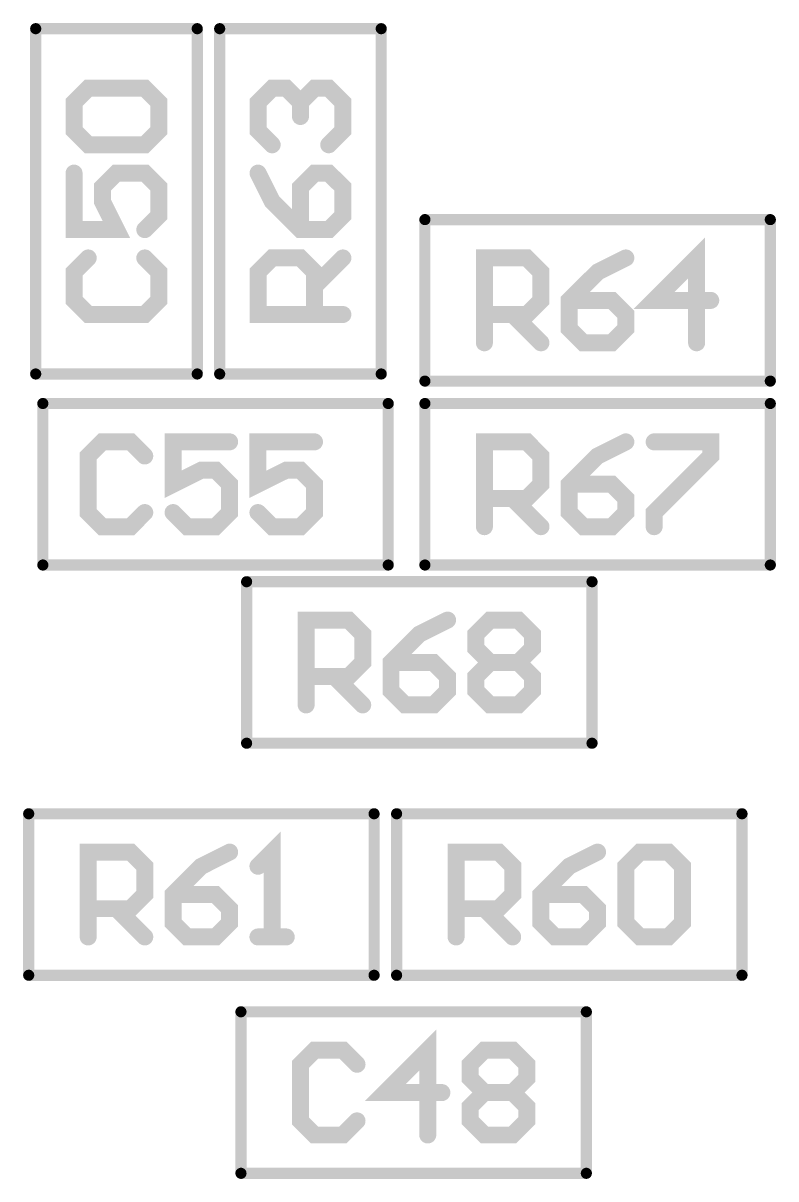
# Model space of a CAD drawing. Extents: x -4.2 to 14.8, y -3.5 to 8.8.
# Drawn here: x 6.562 to 6.828, y 3.2595 to 3.668 of the extents above; entities that cross this region are included whole.
import ezdxf

# ---------------------------------------------------------------- set-up
doc = ezdxf.new("R2010")
doc.units = 0
doc.layers.add('2D_LINE_00', color=1, linetype='CONTINUOUS')

# ---------------------------------------------------------------- blocks, each defined once
blk = doc.blocks.new('SMOOTH_0$00394')
at = {"const_width": 0.00197}
blk.add_lwpolyline([(-0.00098, 0, 1), (0.00098, 0, 1)], format="xyb", close=True, dxfattribs=at)
blk = doc.blocks.new('DRAWING_3722')
at = {"layer": '2D_LINE_00', "const_width": 0.00394}
blk.add_lwpolyline([(0, 0), (0, 0.05708)], dxfattribs=at)
at = {"layer": '2D_LINE_00'}
for p in [(0, 0.05708), (0, 0)]:
    blk.add_blockref('SMOOTH_0$00394', p, dxfattribs=at)
blk = doc.blocks.new('DRAWING_3723')
at = {"layer": '2D_LINE_00', "const_width": 0.00394}
blk.add_lwpolyline([(0, 0), (0, 0.05708)], dxfattribs=at)
at = {"layer": '2D_LINE_00'}
for p in [(0, 0.05708), (0, 0)]:
    blk.add_blockref('SMOOTH_0$00394', p, dxfattribs=at)
blk = doc.blocks.new('DRAWING_3724')
at = {"layer": '2D_LINE_00', "const_width": 0.00394}
blk.add_lwpolyline([(0, 0), (0.12204, 0)], dxfattribs=at)
at = {"layer": '2D_LINE_00'}
for p in [(0, 0), (0.12204, 0)]:
    blk.add_blockref('SMOOTH_0$00394', p, dxfattribs=at)
blk = doc.blocks.new('DRAWING_3725')
at = {"layer": '2D_LINE_00', "const_width": 0.00394}
blk.add_lwpolyline([(0, 0), (0.12204, 0)], dxfattribs=at)
at = {"layer": '2D_LINE_00'}
for p in [(0, 0), (0.12204, 0)]:
    blk.add_blockref('SMOOTH_0$00394', p, dxfattribs=at)
blk = doc.blocks.new('DRAWING_3742')
at = {"layer": '2D_LINE_00', "const_width": 0.00394}
blk.add_lwpolyline([(0, 0), (0.05708, 0)], dxfattribs=at)
at = {"layer": '2D_LINE_00'}
for p in [(0, 0), (0.05708, 0)]:
    blk.add_blockref('SMOOTH_0$00394', p, dxfattribs=at)
blk = doc.blocks.new('DRAWING_3743')
at = {"layer": '2D_LINE_00', "const_width": 0.00394}
blk.add_lwpolyline([(0, 0), (0.05708, 0)], dxfattribs=at)
at = {"layer": '2D_LINE_00'}
for p in [(0, 0), (0.05708, 0)]:
    blk.add_blockref('SMOOTH_0$00394', p, dxfattribs=at)
blk = doc.blocks.new('DRAWING_3744')
at = {"layer": '2D_LINE_00', "const_width": 0.00394}
blk.add_lwpolyline([(0, 0), (0, 0.12204)], dxfattribs=at)
at = {"layer": '2D_LINE_00'}
for p in [(0, 0.12204), (0, 0)]:
    blk.add_blockref('SMOOTH_0$00394', p, dxfattribs=at)
blk = doc.blocks.new('DRAWING_3745')
at = {"layer": '2D_LINE_00', "const_width": 0.00394}
blk.add_lwpolyline([(0, 0), (0, 0.12204)], dxfattribs=at)
at = {"layer": '2D_LINE_00'}
for p in [(0, 0.12204), (0, 0)]:
    blk.add_blockref('SMOOTH_0$00394', p, dxfattribs=at)
blk = doc.blocks.new('DRAWING_3841')
at = {"layer": '2D_LINE_00', "const_width": 0.00394}
blk.add_lwpolyline([(0, 0), (0, 0.05708)], dxfattribs=at)
at = {"layer": '2D_LINE_00'}
for p in [(0, 0.05708), (0, 0)]:
    blk.add_blockref('SMOOTH_0$00394', p, dxfattribs=at)
blk = doc.blocks.new('DRAWING_3842')
at = {"layer": '2D_LINE_00', "const_width": 0.00394}
blk.add_lwpolyline([(0, 0), (0, 0.05708)], dxfattribs=at)
at = {"layer": '2D_LINE_00'}
for p in [(0, 0.05708), (0, 0)]:
    blk.add_blockref('SMOOTH_0$00394', p, dxfattribs=at)
blk = doc.blocks.new('DRAWING_3843')
at = {"layer": '2D_LINE_00', "const_width": 0.00394}
blk.add_lwpolyline([(0, 0), (0.12205, 0)], dxfattribs=at)
at = {"layer": '2D_LINE_00'}
for p in [(0, 0), (0.12205, 0)]:
    blk.add_blockref('SMOOTH_0$00394', p, dxfattribs=at)
blk = doc.blocks.new('DRAWING_3844')
at = {"layer": '2D_LINE_00', "const_width": 0.00394}
blk.add_lwpolyline([(0, 0), (0.12205, 0)], dxfattribs=at)
at = {"layer": '2D_LINE_00'}
for p in [(0, 0), (0.12205, 0)]:
    blk.add_blockref('SMOOTH_0$00394', p, dxfattribs=at)
blk = doc.blocks.new('DRAWING_3845')
at = {"layer": '2D_LINE_00', "const_width": 0.00394}
blk.add_lwpolyline([(0, 0), (0, 0.05708)], dxfattribs=at)
at = {"layer": '2D_LINE_00'}
for p in [(0, 0.05708), (0, 0)]:
    blk.add_blockref('SMOOTH_0$00394', p, dxfattribs=at)
blk = doc.blocks.new('DRAWING_3846')
at = {"layer": '2D_LINE_00', "const_width": 0.00394}
blk.add_lwpolyline([(0, 0), (0, 0.05708)], dxfattribs=at)
at = {"layer": '2D_LINE_00'}
for p in [(0, 0.05708), (0, 0)]:
    blk.add_blockref('SMOOTH_0$00394', p, dxfattribs=at)
blk = doc.blocks.new('DRAWING_3847')
at = {"layer": '2D_LINE_00', "const_width": 0.00394}
blk.add_lwpolyline([(0, 0), (0.12204, 0)], dxfattribs=at)
at = {"layer": '2D_LINE_00'}
for p in [(0, 0), (0.12204, 0)]:
    blk.add_blockref('SMOOTH_0$00394', p, dxfattribs=at)
blk = doc.blocks.new('DRAWING_3848')
at = {"layer": '2D_LINE_00', "const_width": 0.00394}
blk.add_lwpolyline([(0, 0), (0.12204, 0)], dxfattribs=at)
at = {"layer": '2D_LINE_00'}
for p in [(0, 0), (0.12204, 0)]:
    blk.add_blockref('SMOOTH_0$00394', p, dxfattribs=at)
blk = doc.blocks.new('DRAWING_3856')
at = {"layer": '2D_LINE_00', "const_width": 0.00394}
blk.add_lwpolyline([(0, 0), (0.05708, 0)], dxfattribs=at)
at = {"layer": '2D_LINE_00'}
for p in [(0, 0), (0.05708, 0)]:
    blk.add_blockref('SMOOTH_0$00394', p, dxfattribs=at)
blk = doc.blocks.new('DRAWING_3857')
at = {"layer": '2D_LINE_00', "const_width": 0.00394}
blk.add_lwpolyline([(0, 0), (0.05708, 0)], dxfattribs=at)
at = {"layer": '2D_LINE_00'}
for p in [(0, 0), (0.05708, 0)]:
    blk.add_blockref('SMOOTH_0$00394', p, dxfattribs=at)
blk = doc.blocks.new('DRAWING_3858')
at = {"layer": '2D_LINE_00', "const_width": 0.00394}
blk.add_lwpolyline([(0, 0), (0, 0.12204)], dxfattribs=at)
at = {"layer": '2D_LINE_00'}
for p in [(0, 0.12204), (0, 0)]:
    blk.add_blockref('SMOOTH_0$00394', p, dxfattribs=at)
blk = doc.blocks.new('DRAWING_3859')
at = {"layer": '2D_LINE_00', "const_width": 0.00394}
blk.add_lwpolyline([(0, 0), (0, 0.12204)], dxfattribs=at)
at = {"layer": '2D_LINE_00'}
for p in [(0, 0.12204), (0, 0)]:
    blk.add_blockref('SMOOTH_0$00394', p, dxfattribs=at)
blk = doc.blocks.new('DRAWING_3864')
at = {"layer": '2D_LINE_00', "const_width": 0.00394}
blk.add_lwpolyline([(0, 0), (0, 0.05708)], dxfattribs=at)
at = {"layer": '2D_LINE_00'}
for p in [(0, 0.05708), (0, 0)]:
    blk.add_blockref('SMOOTH_0$00394', p, dxfattribs=at)
blk = doc.blocks.new('DRAWING_3865')
at = {"layer": '2D_LINE_00', "const_width": 0.00394}
blk.add_lwpolyline([(0, 0), (0, 0.05708)], dxfattribs=at)
at = {"layer": '2D_LINE_00'}
for p in [(0, 0.05708), (0, 0)]:
    blk.add_blockref('SMOOTH_0$00394', p, dxfattribs=at)
blk = doc.blocks.new('DRAWING_3866')
at = {"layer": '2D_LINE_00', "const_width": 0.00394}
blk.add_lwpolyline([(0, 0), (0.12204, 0)], dxfattribs=at)
at = {"layer": '2D_LINE_00'}
for p in [(0, 0), (0.12204, 0)]:
    blk.add_blockref('SMOOTH_0$00394', p, dxfattribs=at)
blk = doc.blocks.new('DRAWING_3867')
at = {"layer": '2D_LINE_00', "const_width": 0.00394}
blk.add_lwpolyline([(0, 0), (0.12204, 0)], dxfattribs=at)
at = {"layer": '2D_LINE_00'}
for p in [(0, 0), (0.12204, 0)]:
    blk.add_blockref('SMOOTH_0$00394', p, dxfattribs=at)
blk = doc.blocks.new('DRAWING_3868')
at = {"layer": '2D_LINE_00', "const_width": 0.00394}
blk.add_lwpolyline([(0, 0), (0, 0.05708)], dxfattribs=at)
at = {"layer": '2D_LINE_00'}
for p in [(0, 0.05708), (0, 0)]:
    blk.add_blockref('SMOOTH_0$00394', p, dxfattribs=at)
blk = doc.blocks.new('DRAWING_3869')
at = {"layer": '2D_LINE_00', "const_width": 0.00394}
blk.add_lwpolyline([(0, 0), (0, 0.05708)], dxfattribs=at)
at = {"layer": '2D_LINE_00'}
for p in [(0, 0.05708), (0, 0)]:
    blk.add_blockref('SMOOTH_0$00394', p, dxfattribs=at)
blk = doc.blocks.new('DRAWING_3870')
at = {"layer": '2D_LINE_00', "const_width": 0.00394}
blk.add_lwpolyline([(0, 0), (0.12204, 0)], dxfattribs=at)
at = {"layer": '2D_LINE_00'}
for p in [(0, 0), (0.12204, 0)]:
    blk.add_blockref('SMOOTH_0$00394', p, dxfattribs=at)
blk = doc.blocks.new('DRAWING_3871')
at = {"layer": '2D_LINE_00', "const_width": 0.00394}
blk.add_lwpolyline([(0, 0), (0.12204, 0)], dxfattribs=at)
at = {"layer": '2D_LINE_00'}
for p in [(0, 0), (0.12204, 0)]:
    blk.add_blockref('SMOOTH_0$00394', p, dxfattribs=at)
blk = doc.blocks.new('DRAWING_3894')
at = {"layer": '2D_LINE_00', "const_width": 0.00394}
blk.add_lwpolyline([(0, 0), (0, 0.05708)], dxfattribs=at)
at = {"layer": '2D_LINE_00'}
for p in [(0, 0.05708), (0, 0)]:
    blk.add_blockref('SMOOTH_0$00394', p, dxfattribs=at)
blk = doc.blocks.new('DRAWING_3895')
at = {"layer": '2D_LINE_00', "const_width": 0.00394}
blk.add_lwpolyline([(0, 0), (0, 0.05708)], dxfattribs=at)
at = {"layer": '2D_LINE_00'}
for p in [(0, 0.05708), (0, 0)]:
    blk.add_blockref('SMOOTH_0$00394', p, dxfattribs=at)
blk = doc.blocks.new('DRAWING_3896')
at = {"layer": '2D_LINE_00', "const_width": 0.00394}
blk.add_lwpolyline([(0, 0), (0.12204, 0)], dxfattribs=at)
at = {"layer": '2D_LINE_00'}
for p in [(0, 0), (0.12204, 0)]:
    blk.add_blockref('SMOOTH_0$00394', p, dxfattribs=at)
blk = doc.blocks.new('DRAWING_3897')
at = {"layer": '2D_LINE_00', "const_width": 0.00394}
blk.add_lwpolyline([(0, 0), (0.12204, 0)], dxfattribs=at)
at = {"layer": '2D_LINE_00'}
for p in [(0, 0), (0.12204, 0)]:
    blk.add_blockref('SMOOTH_0$00394', p, dxfattribs=at)
blk = doc.blocks.new('DRAWING_3917')
at = {"layer": '2D_LINE_00', "const_width": 0.00394}
blk.add_lwpolyline([(0, 0), (0, 0.05708)], dxfattribs=at)
at = {"layer": '2D_LINE_00'}
for p in [(0, 0.05708), (0, 0)]:
    blk.add_blockref('SMOOTH_0$00394', p, dxfattribs=at)
blk = doc.blocks.new('DRAWING_3918')
at = {"layer": '2D_LINE_00', "const_width": 0.00394}
blk.add_lwpolyline([(0, 0), (0, 0.05708)], dxfattribs=at)
at = {"layer": '2D_LINE_00'}
for p in [(0, 0.05708), (0, 0)]:
    blk.add_blockref('SMOOTH_0$00394', p, dxfattribs=at)
blk = doc.blocks.new('DRAWING_3919')
at = {"layer": '2D_LINE_00', "const_width": 0.00394}
blk.add_lwpolyline([(0, 0), (0.12204, 0)], dxfattribs=at)
at = {"layer": '2D_LINE_00'}
for p in [(0, 0), (0.12204, 0)]:
    blk.add_blockref('SMOOTH_0$00394', p, dxfattribs=at)
blk = doc.blocks.new('DRAWING_3920')
at = {"layer": '2D_LINE_00', "const_width": 0.00394}
blk.add_lwpolyline([(0, 0), (0.12204, 0)], dxfattribs=at)
at = {"layer": '2D_LINE_00'}
for p in [(0, 0), (0.12204, 0)]:
    blk.add_blockref('SMOOTH_0$00394', p, dxfattribs=at)
blk = doc.blocks.new('SMOOTH_0$006')
at = {"const_width": 0.003}
blk.add_lwpolyline([(-0.0015, 0, 1), (0.0015, 0, 1)], format="xyb", close=True, dxfattribs=at)
blk = doc.blocks.new('DRAWING_4168')
at = {"layer": '2D_LINE_00', "const_width": 0.006}
blk.add_lwpolyline([(0, 0), (0, 0.02999), (0.015, 0.02999), (0.01999, 0.02499), (0.01999, 0.01499), (0.015, 0.01), (0, 0.01)], dxfattribs=at)
at = {"layer": '2D_LINE_00'}
for p in [(0, 0.02999), (0.015, 0.02999), (0.01999, 0.02499), (0.01999, 0.01499), (0, 0.01), (0.015, 0.01), (0, 0)]:
    blk.add_blockref('SMOOTH_0$006', p, dxfattribs=at)
blk = doc.blocks.new('DRAWING_4169')
at = {"layer": '2D_LINE_00', "const_width": 0.006}
blk.add_lwpolyline([(0, 0), (0.00999, -0.01)], dxfattribs=at)
at = {"layer": '2D_LINE_00'}
for p in [(0, 0), (0.00999, -0.01)]:
    blk.add_blockref('SMOOTH_0$006', p, dxfattribs=at)
blk = doc.blocks.new('DRAWING_4170')
at = {"layer": '2D_LINE_00', "const_width": 0.006}
blk.add_lwpolyline([(0, 0), (-0.00999, -0.005), (-0.01999, -0.015), (-0.01999, -0.02499), (-0.01499, -0.02999), (-0.00499, -0.02999), (0, -0.02499), (0, -0.01999), (-0.00499, -0.015), (-0.01999, -0.015)], dxfattribs=at)
at = {"layer": '2D_LINE_00'}
for p in [(0, 0), (-0.00999, -0.005), (-0.01999, -0.015), (-0.01999, -0.015), (-0.00499, -0.015), (0, -0.01999), (-0.01999, -0.02499), (0, -0.02499), (-0.01499, -0.02999), (-0.00499, -0.02999)]:
    blk.add_blockref('SMOOTH_0$006', p, dxfattribs=at)
blk = doc.blocks.new('DRAWING_4171')
at = {"layer": '2D_LINE_00', "const_width": 0.006}
blk.add_lwpolyline([(0, 0), (0, 0.02999), (-0.015, 0.01499), (0.00499, 0.01499)], dxfattribs=at)
at = {"layer": '2D_LINE_00'}
for p in [(0, 0.02999), (-0.015, 0.01499), (0.00499, 0.01499), (0, 0)]:
    blk.add_blockref('SMOOTH_0$006', p, dxfattribs=at)
blk = doc.blocks.new('DRAWING_4172')
at = {"layer": '2D_LINE_00', "const_width": 0.006}
blk.add_lwpolyline([(0, 0), (-0.005, -0.005), (-0.005, -0.01499), (0, -0.01999), (0.01999, -0.01999), (0.02499, -0.01499), (0.02499, -0.005), (0.01999, 0)], dxfattribs=at)
at = {"layer": '2D_LINE_00'}
for p in [(0, 0), (0.01999, 0), (-0.005, -0.005), (0.02499, -0.005), (-0.005, -0.01499), (0.02499, -0.01499), (0, -0.01999), (0.01999, -0.01999)]:
    blk.add_blockref('SMOOTH_0$006', p, dxfattribs=at)
blk = doc.blocks.new('DRAWING_4173')
at = {"layer": '2D_LINE_00', "const_width": 0.006}
blk.add_lwpolyline([(0, 0), (0, -0.01999), (0.015, -0.01999), (0.01, -0.00999), (0.01, -0.00499), (0.015, 0), (0.02499, 0), (0.02999, -0.00499), (0.02999, -0.01499), (0.02499, -0.01999)], dxfattribs=at)
at = {"layer": '2D_LINE_00'}
for p in [(0, 0), (0.015, 0), (0.02499, 0), (0.01, -0.00499), (0.02999, -0.00499), (0.01, -0.00999), (0.02999, -0.01499), (0, -0.01999), (0.015, -0.01999), (0.02499, -0.01999)]:
    blk.add_blockref('SMOOTH_0$006', p, dxfattribs=at)
blk = doc.blocks.new('DRAWING_4174')
at = {"layer": '2D_LINE_00', "const_width": 0.006}
blk.add_lwpolyline([(0, 0), (-0.005, 0.005), (-0.005, 0.015), (0, 0.01999), (0.01999, 0.01999), (0.02499, 0.015), (0.02499, 0.005), (0.01999, 0), (0, 0)], dxfattribs=at)
at = {"layer": '2D_LINE_00'}
for p in [(0, 0.01999), (0.01999, 0.01999), (-0.005, 0.015), (0.02499, 0.015), (-0.005, 0.005), (0.02499, 0.005), (0, 0), (0, 0), (0.01999, 0)]:
    blk.add_blockref('SMOOTH_0$006', p, dxfattribs=at)
blk = doc.blocks.new('DRAWING_4194')
at = {"layer": '2D_LINE_00', "const_width": 0.006}
blk.add_lwpolyline([(0, 0), (0, 0.02999), (0.01499, 0.02999), (0.01999, 0.02499), (0.01999, 0.01499), (0.01499, 0.01), (0, 0.01)], dxfattribs=at)
at = {"layer": '2D_LINE_00'}
for p in [(0, 0.02999), (0.01499, 0.02999), (0.01999, 0.02499), (0.01999, 0.01499), (0, 0.01), (0.01499, 0.01), (0, 0)]:
    blk.add_blockref('SMOOTH_0$006', p, dxfattribs=at)
blk = doc.blocks.new('DRAWING_4195')
at = {"layer": '2D_LINE_00', "const_width": 0.006}
blk.add_lwpolyline([(0, 0), (0.00999, -0.01)], dxfattribs=at)
at = {"layer": '2D_LINE_00'}
for p in [(0, 0), (0.00999, -0.01)]:
    blk.add_blockref('SMOOTH_0$006', p, dxfattribs=at)
blk = doc.blocks.new('DRAWING_4196')
at = {"layer": '2D_LINE_00', "const_width": 0.006}
blk.add_lwpolyline([(0, 0), (-0.01, -0.005), (-0.01999, -0.015), (-0.01999, -0.02499), (-0.01499, -0.02999), (-0.005, -0.02999), (0, -0.02499), (0, -0.01999), (-0.005, -0.015), (-0.01999, -0.015)], dxfattribs=at)
at = {"layer": '2D_LINE_00'}
for p in [(0, 0), (-0.01, -0.005), (-0.01999, -0.015), (-0.01999, -0.015), (-0.005, -0.015), (0, -0.01999), (-0.01999, -0.02499), (0, -0.02499), (-0.01499, -0.02999), (-0.005, -0.02999)]:
    blk.add_blockref('SMOOTH_0$006', p, dxfattribs=at)
blk = doc.blocks.new('DRAWING_4197')
at = {"layer": '2D_LINE_00', "const_width": 0.006}
blk.add_lwpolyline([(0, 0), (0.005, 0.005), (0.01499, 0.005), (0.01999, 0), (0.01999, -0.005), (0.01499, -0.01), (0.01999, -0.01499), (0.01999, -0.01999), (0.01499, -0.02499), (0.005, -0.02499), (0, -0.01999), (0, -0.01499), (0.005, -0.01), (0, -0.005), (0, 0)], dxfattribs=at)
at = {"layer": '2D_LINE_00'}
for p in [(0.005, 0.005), (0.01499, 0.005), (0, 0), (0, 0), (0.01999, 0), (0, -0.005), (0.01999, -0.005), (0.005, -0.01), (0.01499, -0.01), (0, -0.01499), (0.01999, -0.01499), (0, -0.01999), (0.01999, -0.01999), (0.005, -0.02499), (0.01499, -0.02499)]:
    blk.add_blockref('SMOOTH_0$006', p, dxfattribs=at)
blk = doc.blocks.new('DRAWING_4198')
at = {"layer": '2D_LINE_00', "const_width": 0.006}
blk.add_lwpolyline([(0, 0), (0.00999, 0)], dxfattribs=at)
at = {"layer": '2D_LINE_00'}
for p in [(0, 0), (0.00999, 0)]:
    blk.add_blockref('SMOOTH_0$006', p, dxfattribs=at)
blk = doc.blocks.new('DRAWING_4199')
at = {"layer": '2D_LINE_00', "const_width": 0.006}
blk.add_lwpolyline([(0, 0), (0, 0.02999), (0.015, 0.02999), (0.01999, 0.02499), (0.01999, 0.015), (0.015, 0.01), (0, 0.01)], dxfattribs=at)
at = {"layer": '2D_LINE_00'}
for p in [(0, 0.02999), (0.015, 0.02999), (0.01999, 0.02499), (0.01999, 0.015), (0, 0.01), (0.015, 0.01), (0, 0)]:
    blk.add_blockref('SMOOTH_0$006', p, dxfattribs=at)
blk = doc.blocks.new('DRAWING_4200')
at = {"layer": '2D_LINE_00', "const_width": 0.006}
blk.add_lwpolyline([(0, 0), (0.00999, -0.01)], dxfattribs=at)
at = {"layer": '2D_LINE_00'}
for p in [(0, 0), (0.00999, -0.01)]:
    blk.add_blockref('SMOOTH_0$006', p, dxfattribs=at)
blk = doc.blocks.new('DRAWING_4201')
at = {"layer": '2D_LINE_00', "const_width": 0.006}
blk.add_lwpolyline([(0, 0), (-0.00999, -0.005), (-0.01999, -0.01499), (-0.01999, -0.02499), (-0.01499, -0.02999), (-0.00499, -0.02999), (0, -0.02499), (0, -0.01999), (-0.00499, -0.01499), (-0.01999, -0.01499)], dxfattribs=at)
at = {"layer": '2D_LINE_00'}
for p in [(0, 0), (-0.00999, -0.005), (-0.01999, -0.01499), (-0.01999, -0.01499), (-0.00499, -0.01499), (0, -0.01999), (-0.01999, -0.02499), (0, -0.02499), (-0.01499, -0.02999), (-0.00499, -0.02999)]:
    blk.add_blockref('SMOOTH_0$006', p, dxfattribs=at)
blk = doc.blocks.new('DRAWING_4202')
at = {"layer": '2D_LINE_00', "const_width": 0.006}
blk.add_lwpolyline([(0, 0), (0.01999, 0), (0.01999, -0.005), (0, -0.02499), (0, -0.02999)], dxfattribs=at)
at = {"layer": '2D_LINE_00'}
for p in [(0, 0), (0.01999, 0), (0.01999, -0.005), (0, -0.02499), (0, -0.02999)]:
    blk.add_blockref('SMOOTH_0$006', p, dxfattribs=at)
blk = doc.blocks.new('DRAWING_4211')
at = {"layer": '2D_LINE_00', "const_width": 0.006}
blk.add_lwpolyline([(0, 0), (-0.02999, 0), (-0.02999, 0.01499), (-0.02499, 0.01999), (-0.01499, 0.01999), (-0.01, 0.01499), (-0.01, 0)], dxfattribs=at)
at = {"layer": '2D_LINE_00'}
for p in [(-0.02499, 0.01999), (-0.01499, 0.01999), (-0.02999, 0.01499), (-0.01, 0.01499), (-0.02999, 0), (-0.01, 0), (0, 0)]:
    blk.add_blockref('SMOOTH_0$006', p, dxfattribs=at)
blk = doc.blocks.new('DRAWING_4212')
at = {"layer": '2D_LINE_00', "const_width": 0.006}
blk.add_lwpolyline([(0, 0), (0.01, 0.00999)], dxfattribs=at)
at = {"layer": '2D_LINE_00'}
for p in [(0.01, 0.00999), (0, 0)]:
    blk.add_blockref('SMOOTH_0$006', p, dxfattribs=at)
blk = doc.blocks.new('DRAWING_4213')
at = {"layer": '2D_LINE_00', "const_width": 0.006}
blk.add_lwpolyline([(0, 0), (0.005, -0.00999), (0.015, -0.01999), (0.02499, -0.01999), (0.02999, -0.01499), (0.02999, -0.00499), (0.02499, 0), (0.01999, 0), (0.015, -0.00499), (0.015, -0.01999)], dxfattribs=at)
at = {"layer": '2D_LINE_00'}
for p in [(0, 0), (0.01999, 0), (0.02499, 0), (0.015, -0.00499), (0.02999, -0.00499), (0.005, -0.00999), (0.02999, -0.01499), (0.015, -0.01999), (0.015, -0.01999), (0.02499, -0.01999)]:
    blk.add_blockref('SMOOTH_0$006', p, dxfattribs=at)
blk = doc.blocks.new('DRAWING_4214')
at = {"layer": '2D_LINE_00', "const_width": 0.006}
blk.add_lwpolyline([(0, 0), (-0.005, 0.005), (-0.005, 0.015), (0, 0.01999), (0.005, 0.01999), (0.01, 0.015), (0.01, 0.01), (0.01, 0.015), (0.01499, 0.01999), (0.01999, 0.01999), (0.02499, 0.015), (0.02499, 0.005), (0.01999, 0)], dxfattribs=at)
at = {"layer": '2D_LINE_00'}
for p in [(0, 0.01999), (0.005, 0.01999), (0.01499, 0.01999), (0.01999, 0.01999), (-0.005, 0.015), (0.01, 0.015), (0.01, 0.015), (0.02499, 0.015), (0.01, 0.01), (-0.005, 0.005), (0.02499, 0.005), (0, 0), (0.01999, 0)]:
    blk.add_blockref('SMOOTH_0$006', p, dxfattribs=at)
blk = doc.blocks.new('DRAWING_4219')
at = {"layer": '2D_LINE_00', "const_width": 0.006}
blk.add_lwpolyline([(0, 0), (0, 0.02999), (0.015, 0.02999), (0.01999, 0.02499), (0.01999, 0.01499), (0.015, 0.01), (0, 0.01)], dxfattribs=at)
at = {"layer": '2D_LINE_00'}
for p in [(0, 0.02999), (0.015, 0.02999), (0.01999, 0.02499), (0.01999, 0.01499), (0, 0.01), (0.015, 0.01), (0, 0)]:
    blk.add_blockref('SMOOTH_0$006', p, dxfattribs=at)
blk = doc.blocks.new('DRAWING_4220')
at = {"layer": '2D_LINE_00', "const_width": 0.006}
blk.add_lwpolyline([(0, 0), (0.00999, -0.01)], dxfattribs=at)
at = {"layer": '2D_LINE_00'}
for p in [(0, 0), (0.00999, -0.01)]:
    blk.add_blockref('SMOOTH_0$006', p, dxfattribs=at)
blk = doc.blocks.new('DRAWING_4221')
at = {"layer": '2D_LINE_00', "const_width": 0.006}
blk.add_lwpolyline([(0, 0), (-0.00999, -0.005), (-0.01999, -0.015), (-0.01999, -0.02499), (-0.01499, -0.02999), (-0.005, -0.02999), (0, -0.02499), (0, -0.01999), (-0.005, -0.015), (-0.01999, -0.015)], dxfattribs=at)
at = {"layer": '2D_LINE_00'}
for p in [(0, 0), (-0.00999, -0.005), (-0.01999, -0.015), (-0.01999, -0.015), (-0.005, -0.015), (0, -0.01999), (-0.01999, -0.02499), (0, -0.02499), (-0.01499, -0.02999), (-0.005, -0.02999)]:
    blk.add_blockref('SMOOTH_0$006', p, dxfattribs=at)
blk = doc.blocks.new('DRAWING_4222')
at = {"layer": '2D_LINE_00', "const_width": 0.006}
blk.add_lwpolyline([(0, 0), (0.01, 0), (0.005, 0), (0.005, 0.02999), (0, 0.02499)], dxfattribs=at)
at = {"layer": '2D_LINE_00'}
for p in [(0.005, 0.02999), (0, 0.02499), (0, 0), (0.005, 0), (0.01, 0)]:
    blk.add_blockref('SMOOTH_0$006', p, dxfattribs=at)
blk = doc.blocks.new('DRAWING_4223')
at = {"layer": '2D_LINE_00', "const_width": 0.006}
blk.add_lwpolyline([(0, 0), (0, 0.02999), (0.01499, 0.02999), (0.01999, 0.02499), (0.01999, 0.01499), (0.01499, 0.01), (0, 0.01)], dxfattribs=at)
at = {"layer": '2D_LINE_00'}
for p in [(0, 0.02999), (0.01499, 0.02999), (0.01999, 0.02499), (0.01999, 0.01499), (0, 0.01), (0.01499, 0.01), (0, 0)]:
    blk.add_blockref('SMOOTH_0$006', p, dxfattribs=at)
blk = doc.blocks.new('DRAWING_4224')
at = {"layer": '2D_LINE_00', "const_width": 0.006}
blk.add_lwpolyline([(0, 0), (0.00999, -0.01)], dxfattribs=at)
at = {"layer": '2D_LINE_00'}
for p in [(0, 0), (0.00999, -0.01)]:
    blk.add_blockref('SMOOTH_0$006', p, dxfattribs=at)
blk = doc.blocks.new('DRAWING_4225')
at = {"layer": '2D_LINE_00', "const_width": 0.006}
blk.add_lwpolyline([(0, 0), (-0.00999, -0.005), (-0.01999, -0.015), (-0.01999, -0.02499), (-0.01499, -0.02999), (-0.005, -0.02999), (0, -0.02499), (0, -0.01999), (-0.005, -0.015), (-0.01999, -0.015)], dxfattribs=at)
at = {"layer": '2D_LINE_00'}
for p in [(0, 0), (-0.00999, -0.005), (-0.01999, -0.015), (-0.01999, -0.015), (-0.005, -0.015), (0, -0.01999), (-0.01999, -0.02499), (0, -0.02499), (-0.01499, -0.02999), (-0.005, -0.02999)]:
    blk.add_blockref('SMOOTH_0$006', p, dxfattribs=at)
blk = doc.blocks.new('DRAWING_4226')
at = {"layer": '2D_LINE_00', "const_width": 0.006}
blk.add_lwpolyline([(0, 0), (0.005, 0.005), (0.015, 0.005), (0.01999, 0), (0.01999, -0.01999), (0.015, -0.02499), (0.005, -0.02499), (0, -0.01999), (0, 0)], dxfattribs=at)
at = {"layer": '2D_LINE_00'}
for p in [(0.005, 0.005), (0.015, 0.005), (0, 0), (0, 0), (0.01999, 0), (0, -0.01999), (0.01999, -0.01999), (0.005, -0.02499), (0.015, -0.02499)]:
    blk.add_blockref('SMOOTH_0$006', p, dxfattribs=at)
blk = doc.blocks.new('DRAWING_4252')
at = {"layer": '2D_LINE_00', "const_width": 0.006}
blk.add_lwpolyline([(0, 0), (-0.00499, 0.005), (-0.01499, 0.005), (-0.01999, 0), (-0.01999, -0.01999), (-0.01499, -0.02499), (-0.00499, -0.02499), (0, -0.01999)], dxfattribs=at)
at = {"layer": '2D_LINE_00'}
for p in [(-0.01499, 0.005), (-0.00499, 0.005), (-0.01999, 0), (0, 0), (-0.01999, -0.01999), (0, -0.01999), (-0.01499, -0.02499), (-0.00499, -0.02499)]:
    blk.add_blockref('SMOOTH_0$006', p, dxfattribs=at)
blk = doc.blocks.new('DRAWING_4253')
at = {"layer": '2D_LINE_00', "const_width": 0.006}
blk.add_lwpolyline([(0, 0), (-0.01999, 0), (-0.01999, -0.01499), (-0.00999, -0.01), (-0.005, -0.01), (0, -0.01499), (0, -0.02499), (-0.005, -0.02999), (-0.01499, -0.02999), (-0.01999, -0.02499)], dxfattribs=at)
at = {"layer": '2D_LINE_00'}
for p in [(-0.01999, 0), (0, 0), (-0.00999, -0.01), (-0.005, -0.01), (-0.01999, -0.01499), (0, -0.01499), (-0.01999, -0.02499), (0, -0.02499), (-0.01499, -0.02999), (-0.005, -0.02999)]:
    blk.add_blockref('SMOOTH_0$006', p, dxfattribs=at)
blk = doc.blocks.new('DRAWING_4254')
at = {"layer": '2D_LINE_00', "const_width": 0.006}
blk.add_lwpolyline([(0, 0), (-0.01999, 0), (-0.01999, -0.01499), (-0.00999, -0.01), (-0.00499, -0.01), (0, -0.01499), (0, -0.02499), (-0.00499, -0.02999), (-0.01499, -0.02999), (-0.01999, -0.02499)], dxfattribs=at)
at = {"layer": '2D_LINE_00'}
for p in [(-0.01999, 0), (0, 0), (-0.00999, -0.01), (-0.00499, -0.01), (-0.01999, -0.01499), (0, -0.01499), (-0.01999, -0.02499), (0, -0.02499), (-0.01499, -0.02999), (-0.00499, -0.02999)]:
    blk.add_blockref('SMOOTH_0$006', p, dxfattribs=at)
blk = doc.blocks.new('DRAWING_4270')
at = {"layer": '2D_LINE_00', "const_width": 0.006}
blk.add_lwpolyline([(0, 0), (-0.005, 0.005), (-0.01499, 0.005), (-0.01999, 0), (-0.01999, -0.01999), (-0.01499, -0.02499), (-0.005, -0.02499), (0, -0.01999)], dxfattribs=at)
at = {"layer": '2D_LINE_00'}
for p in [(-0.01499, 0.005), (-0.005, 0.005), (-0.01999, 0), (0, 0), (-0.01999, -0.01999), (0, -0.01999), (-0.01499, -0.02499), (-0.005, -0.02499)]:
    blk.add_blockref('SMOOTH_0$006', p, dxfattribs=at)
blk = doc.blocks.new('DRAWING_4271')
at = {"layer": '2D_LINE_00', "const_width": 0.006}
blk.add_lwpolyline([(0, 0), (0, 0.02999), (-0.015, 0.01499), (0.00499, 0.01499)], dxfattribs=at)
at = {"layer": '2D_LINE_00'}
for p in [(0, 0.02999), (-0.015, 0.01499), (0.00499, 0.01499), (0, 0)]:
    blk.add_blockref('SMOOTH_0$006', p, dxfattribs=at)
blk = doc.blocks.new('DRAWING_4272')
at = {"layer": '2D_LINE_00', "const_width": 0.006}
blk.add_lwpolyline([(0, 0), (0.005, 0.005), (0.015, 0.005), (0.01999, 0), (0.01999, -0.005), (0.015, -0.01), (0.01999, -0.01499), (0.01999, -0.01999), (0.015, -0.02499), (0.005, -0.02499), (0, -0.01999), (0, -0.01499), (0.005, -0.01), (0, -0.005), (0, 0)], dxfattribs=at)
at = {"layer": '2D_LINE_00'}
for p in [(0.005, 0.005), (0.015, 0.005), (0, 0), (0, 0), (0.01999, 0), (0, -0.005), (0.01999, -0.005), (0.005, -0.01), (0.015, -0.01), (0, -0.01499), (0.01999, -0.01499), (0, -0.01999), (0.01999, -0.01999), (0.005, -0.02499), (0.015, -0.02499)]:
    blk.add_blockref('SMOOTH_0$006', p, dxfattribs=at)
blk = doc.blocks.new('DRAWING_4273')
at = {"layer": '2D_LINE_00', "const_width": 0.006}
blk.add_lwpolyline([(0, 0), (0.01, 0)], dxfattribs=at)
at = {"layer": '2D_LINE_00'}
for p in [(0, 0), (0.01, 0)]:
    blk.add_blockref('SMOOTH_0$006', p, dxfattribs=at)

msp = doc.modelspace()

# ---------------------------------------------------------------- block references
for name, p in [('DRAWING_3743', (6.56646, 3.66602)), ('DRAWING_3744', (6.56646, 3.54398)), ('DRAWING_3745', (6.62354, 3.54398)), ('DRAWING_3857', (6.63146, 3.66602)), ('DRAWING_3858', (6.63146, 3.54398)), ('DRAWING_3859', (6.68854, 3.54398)), ('DRAWING_4174', (6.58501, 3.62498)), ('DRAWING_4214', (6.65001, 3.62498)), ('DRAWING_4173', (6.58001, 3.61498)), ('DRAWING_4213', (6.64501, 3.61498)), ('DRAWING_3723', (6.70398, 3.54146)), ('DRAWING_3725', (6.70398, 3.59854)), ('DRAWING_3722', (6.82602, 3.54146)), ('DRAWING_4171', (6.79998, 3.555)), ('DRAWING_4172', (6.58501, 3.58499)), ('DRAWING_4211', (6.675, 3.565)), ('DRAWING_4212', (6.665, 3.575)), ('DRAWING_4168', (6.725, 3.555)), ('DRAWING_4170', (6.77498, 3.58499)), ('DRAWING_4169', (6.735, 3.565)), ('DRAWING_3742', (6.56646, 3.54398)), ('DRAWING_3856', (6.63146, 3.54398)), ('DRAWING_3724', (6.70398, 3.54146)), ('DRAWING_3894', (6.56898, 3.47646)), ('DRAWING_3896', (6.56898, 3.53354)), ('DRAWING_3895', (6.69102, 3.47646)), ('DRAWING_3846', (6.70398, 3.47646)), ('DRAWING_3848', (6.70398, 3.53354)), ('DRAWING_3845', (6.82602, 3.47646)), ('DRAWING_4252', (6.60499, 3.51499)), ('DRAWING_4253', (6.63498, 3.51999)), ('DRAWING_4254', (6.66497, 3.51999)), ('DRAWING_4199', (6.725, 3.49)), ('DRAWING_4201', (6.77498, 3.51999)), ('DRAWING_4202', (6.78498, 3.51999)), ('DRAWING_4200', (6.735, 3.5)), ('DRAWING_3897', (6.56898, 3.47646)), ('DRAWING_3847', (6.70398, 3.47646)), ('DRAWING_3841', (6.64098, 3.41347)), ('DRAWING_3843', (6.64098, 3.47055)), ('DRAWING_3842', (6.76303, 3.41347)), ('DRAWING_4194', (6.66201, 3.42701)), ('DRAWING_4196', (6.71199, 3.457)), ('DRAWING_4197', (6.72199, 3.452)), ('DRAWING_4198', (6.72699, 3.442)), ('DRAWING_4195', (6.67201, 3.43701)), ('DRAWING_3844', (6.64098, 3.41347)), ('DRAWING_3865', (6.56398, 3.33146)), ('DRAWING_3867', (6.56398, 3.38854)), ('DRAWING_3864', (6.68602, 3.33146)), ('DRAWING_3869', (6.69398, 3.33146)), ('DRAWING_3871', (6.69398, 3.38854)), ('DRAWING_3868', (6.81602, 3.33146)), ('DRAWING_4222', (6.64498, 3.345)), ('DRAWING_4219', (6.585, 3.345)), ('DRAWING_4221', (6.63498, 3.37499)), ('DRAWING_4223', (6.715, 3.345)), ('DRAWING_4225', (6.76498, 3.37499)), ('DRAWING_4226', (6.77498, 3.36999)), ('DRAWING_4220', (6.595, 3.355)), ('DRAWING_4224', (6.725, 3.355)), ('DRAWING_3866', (6.56398, 3.33146)), ('DRAWING_3870', (6.69398, 3.33146)), ('DRAWING_3918', (6.63898, 3.26146)), ('DRAWING_3920', (6.63898, 3.31854)), ('DRAWING_3917', (6.76102, 3.26146)), ('DRAWING_4271', (6.70499, 3.275)), ('DRAWING_4270', (6.67999, 3.29999)), ('DRAWING_4272', (6.71998, 3.29999)), ('DRAWING_4273', (6.72498, 3.28999)), ('DRAWING_3919', (6.63898, 3.26146))]:
    msp.add_blockref(name, p)

doc.saveas('drawing.dxf')
